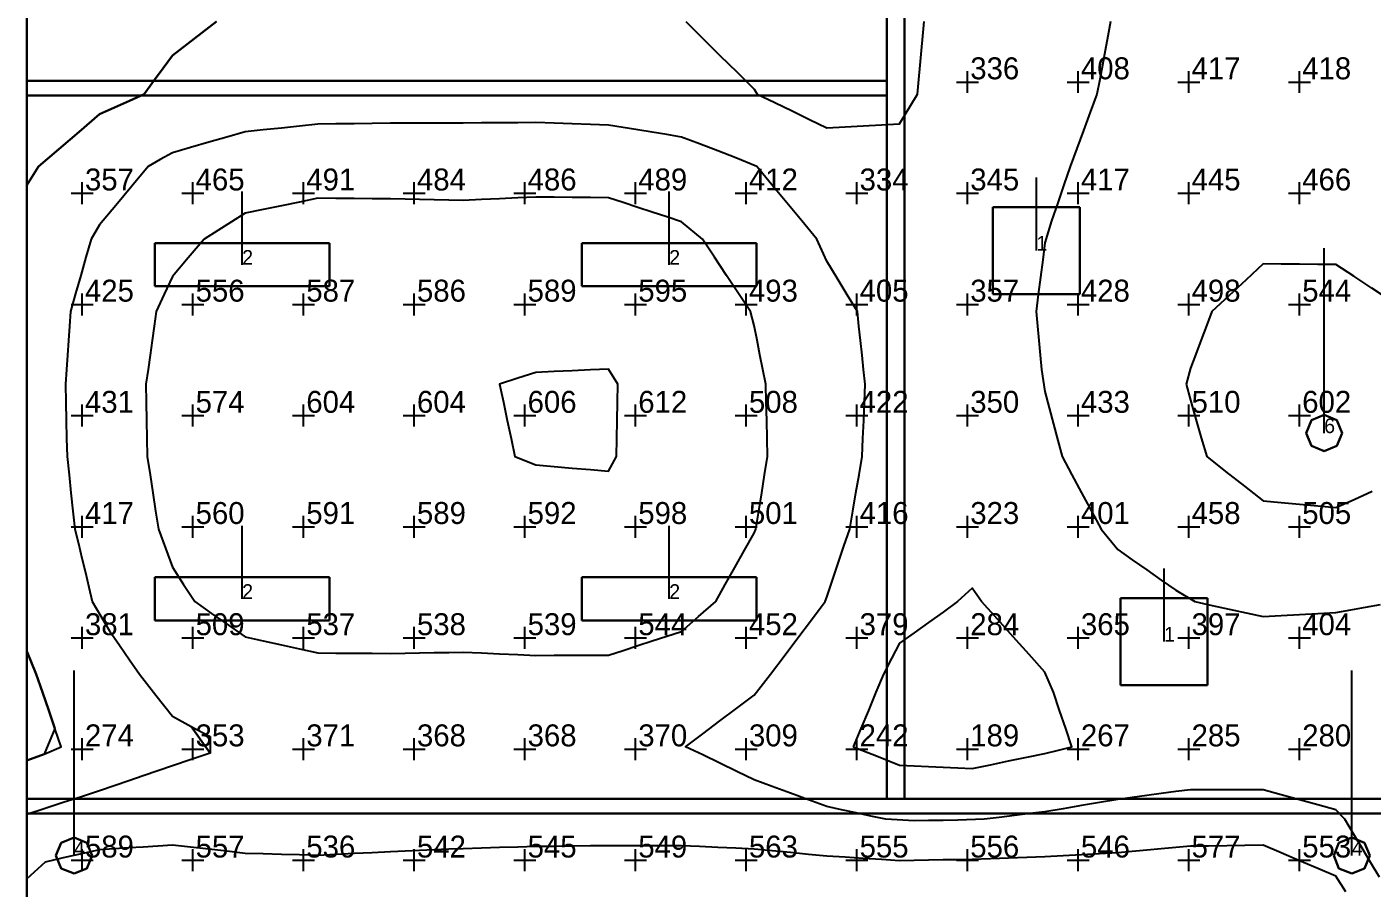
# Model space of a CAD drawing. Extents: x 0 to 48.5, y 0 to 23.7.
# Drawn here: x 0 to 9.2, y 3.99 to 9.88 of the extents above; entities that cross this region are included whole.
import ezdxf

# ---------------------------------------------------------------- set-up
doc = ezdxf.new("R2010")
doc.units = 0
doc.header["$MEASUREMENT"] = 0
for name, color, linetype in [('DLXFURN', 5, 'Continuous'), ('DLXISO', 7, 'Continuous'), ('DLXLUM', 2, 'Continuous'), ('DLXLUMEX', 2, 'Continuous'), ('DLXSCENE', 7, 'Continuous'), ('DLXVAL', 3, 'Continuous')]:
    doc.layers.add(name, color=color, linetype=linetype)

# ---------------------------------------------------------------- blocks, each defined once
blk = doc.blocks.new('*U240')
at = {"color": 1}
blk.add_line((0, 0), (0, 1.265), dxfattribs=at)
for p, q in [((-0.0877, 0.0877), (0, 0.124)), ((0, 0.124), (-0.0877, 0.0877)), ((0, 0.124), (-0.0877, 0.0877)), ((-0.0877, 0.0877), (0, 0.124)), ((0, 0.124), (0.0877, 0.0877)), ((0.0877, 0.0877), (0, 0.124)), ((0.0877, 0.0877), (0, 0.124)), ((0, 0.124), (0, 0.124)), ((0, 0.124), (0.0877, 0.0877)), ((0, 0.124), (0, 0.124)), ((-0.124, 0), (-0.0877, 0.0877)), ((-0.0877, 0.0877), (-0.124, 0)), ((-0.0877, 0.0877), (-0.124, 0)), ((-0.124, 0), (-0.0877, 0.0877)), ((-0.0877, -0.0877), (-0.124, 0)), ((-0.124, 0), (-0.0877, -0.0877)), ((-0.124, 0), (-0.124, 0)), ((-0.124, 0), (-0.0877, -0.0877)), ((-0.0877, -0.0877), (-0.124, 0)), ((-0.124, 0), (-0.124, 0)), ((-0.0877, 0.0877), (-0.0877, 0.0877)), ((-0.0877, 0.0877), (-0.0877, 0.0877)), ((0.0877, 0.0877), (0.124, 0)), ((0.124, 0), (0.0877, 0.0877)), ((0.0877, 0.0877), (0.0877, 0.0877)), ((0.124, 0), (0.0877, 0.0877)), ((0.0877, 0.0877), (0.0877, 0.0877)), ((0.0877, 0.0877), (0.124, 0)), ((0.124, 0), (0.0877, -0.0877)), ((0.0877, -0.0877), (0.124, 0)), ((0.0877, -0.0877), (0.124, 0)), ((0.124, 0), (0.0877, -0.0877)), ((0.124, 0), (0.124, 0)), ((0.124, 0), (0.124, 0)), ((0, -0.124), (-0.0877, -0.0877)), ((-0.0877, -0.0877), (0, -0.124)), ((-0.0877, -0.0877), (-0.0877, -0.0877)), ((-0.0877, -0.0877), (0, -0.124)), ((0, -0.124), (-0.0877, -0.0877)), ((-0.0877, -0.0877), (-0.0877, -0.0877)), ((0.0877, -0.0877), (0, -0.124)), ((0, -0.124), (0.0877, -0.0877)), ((0, -0.124), (0.0877, -0.0877)), ((0.0877, -0.0877), (0, -0.124)), ((0.0877, -0.0877), (0.0877, -0.0877)), ((0.0877, -0.0877), (0.0877, -0.0877)), ((0, -0.124), (0, -0.124)), ((0, -0.124), (0, -0.124))]:
    blk.add_line(p, q)
at = {"layer": 'DLXLUMEX', "color": 7}
blk.add_text('4', height=0.1, dxfattribs=at).set_placement((0, 0))
blk = doc.blocks.new('*U242')
at = {"color": 1}
blk.add_line((0, 0), (0, 1.265), dxfattribs=at)
for p, q in [((-0.0877, 0.0877), (0, 0.124)), ((0, 0.124), (-0.0877, 0.0877)), ((0, 0.124), (-0.0877, 0.0877)), ((-0.0877, 0.0877), (0, 0.124)), ((0, 0.124), (0.0877, 0.0877)), ((0.0877, 0.0877), (0, 0.124)), ((0.0877, 0.0877), (0, 0.124)), ((0, 0.124), (0, 0.124)), ((0, 0.124), (0.0877, 0.0877)), ((0, 0.124), (0, 0.124)), ((-0.124, 0), (-0.0877, 0.0877)), ((-0.0877, 0.0877), (-0.124, 0)), ((-0.0877, 0.0877), (-0.124, 0)), ((-0.124, 0), (-0.0877, 0.0877)), ((-0.0877, -0.0877), (-0.124, 0)), ((-0.124, 0), (-0.0877, -0.0877)), ((-0.124, 0), (-0.124, 0)), ((-0.124, 0), (-0.0877, -0.0877)), ((-0.0877, -0.0877), (-0.124, 0)), ((-0.124, 0), (-0.124, 0)), ((-0.0877, 0.0877), (-0.0877, 0.0877)), ((-0.0877, 0.0877), (-0.0877, 0.0877)), ((0.0877, 0.0877), (0.124, 0)), ((0.124, 0), (0.0877, 0.0877)), ((0.0877, 0.0877), (0.0877, 0.0877)), ((0.124, 0), (0.0877, 0.0877)), ((0.0877, 0.0877), (0.0877, 0.0877)), ((0.0877, 0.0877), (0.124, 0)), ((0.124, 0), (0.0877, -0.0877)), ((0.0877, -0.0877), (0.124, 0)), ((0.0877, -0.0877), (0.124, 0)), ((0.124, 0), (0.0877, -0.0877)), ((0.124, 0), (0.124, 0)), ((0.124, 0), (0.124, 0)), ((0, -0.124), (-0.0877, -0.0877)), ((-0.0877, -0.0877), (0, -0.124)), ((-0.0877, -0.0877), (-0.0877, -0.0877)), ((-0.0877, -0.0877), (0, -0.124)), ((0, -0.124), (-0.0877, -0.0877)), ((-0.0877, -0.0877), (-0.0877, -0.0877)), ((0.0877, -0.0877), (0, -0.124)), ((0, -0.124), (0.0877, -0.0877)), ((0, -0.124), (0.0877, -0.0877)), ((0.0877, -0.0877), (0, -0.124)), ((0.0877, -0.0877), (0.0877, -0.0877)), ((0.0877, -0.0877), (0.0877, -0.0877)), ((0, -0.124), (0, -0.124)), ((0, -0.124), (0, -0.124))]:
    blk.add_line(p, q)
at = {"layer": 'DLXLUMEX', "color": 7}
blk.add_text('4', height=0.1, dxfattribs=at).set_placement((0, 0))
blk = doc.blocks.new('*U243')
at = {"color": 1}
blk.add_line((0, 0), (0, 0.5), dxfattribs=at)
for p, q in [((0.5975, 0.1475), (-0.5975, 0.1475)), ((-0.5975, 0.1475), (-0.5975, -0.1475)), ((-0.5975, 0.1475), (-0.5975, -0.1475)), ((-0.5975, -0.1475), (-0.5975, 0.1475)), ((-0.5975, 0.1475), (-0.5975, 0.1475)), ((-0.5975, 0.1475), (-0.5975, 0.1475)), ((-0.5975, 0.1475), (0.5975, 0.1475)), ((0.5975, 0.1475), (-0.5975, 0.1475)), ((-0.5975, -0.1475), (-0.5975, 0.1475)), ((-0.5975, 0.1475), (0.5975, 0.1475)), ((0.5975, -0.1475), (0.5975, 0.1475)), ((0.5975, 0.1475), (0.5975, 0.1475)), ((0.5975, -0.1475), (0.5975, 0.1475)), ((0.5975, 0.1475), (0.5975, 0.1475)), ((0.5975, 0.1475), (0.5975, -0.1475)), ((0.5975, 0.1475), (0.5975, -0.1475)), ((-0.5975, -0.1475), (0.5975, -0.1475)), ((-0.5975, -0.1475), (0.5975, -0.1475)), ((0.5975, -0.1475), (-0.5975, -0.1475)), ((-0.5975, -0.1475), (-0.5975, -0.1475)), ((-0.5975, -0.1475), (-0.5975, -0.1475)), ((0.5975, -0.1475), (-0.5975, -0.1475)), ((0.5975, -0.1475), (0.5975, -0.1475)), ((0.5975, -0.1475), (0.5975, -0.1475))]:
    blk.add_line(p, q)
at = {"layer": 'DLXLUMEX', "color": 7}
blk.add_text('2', height=0.1, dxfattribs=at).set_placement((0, 0))
blk = doc.blocks.new('*U244')
at = {"color": 1}
blk.add_line((0, 0), (0, 0.5), dxfattribs=at)
for p, q in [((0.5975, 0.1475), (-0.5975, 0.1475)), ((-0.5975, 0.1475), (-0.5975, -0.1475)), ((-0.5975, 0.1475), (-0.5975, -0.1475)), ((-0.5975, -0.1475), (-0.5975, 0.1475)), ((-0.5975, 0.1475), (-0.5975, 0.1475)), ((-0.5975, 0.1475), (-0.5975, 0.1475)), ((-0.5975, 0.1475), (0.5975, 0.1475)), ((0.5975, 0.1475), (-0.5975, 0.1475)), ((-0.5975, -0.1475), (-0.5975, 0.1475)), ((-0.5975, 0.1475), (0.5975, 0.1475)), ((0.5975, -0.1475), (0.5975, 0.1475)), ((0.5975, 0.1475), (0.5975, 0.1475)), ((0.5975, -0.1475), (0.5975, 0.1475)), ((0.5975, 0.1475), (0.5975, 0.1475)), ((0.5975, 0.1475), (0.5975, -0.1475)), ((0.5975, 0.1475), (0.5975, -0.1475)), ((-0.5975, -0.1475), (0.5975, -0.1475)), ((-0.5975, -0.1475), (0.5975, -0.1475)), ((0.5975, -0.1475), (-0.5975, -0.1475)), ((-0.5975, -0.1475), (-0.5975, -0.1475)), ((-0.5975, -0.1475), (-0.5975, -0.1475)), ((0.5975, -0.1475), (-0.5975, -0.1475)), ((0.5975, -0.1475), (0.5975, -0.1475)), ((0.5975, -0.1475), (0.5975, -0.1475))]:
    blk.add_line(p, q)
at = {"layer": 'DLXLUMEX', "color": 7}
blk.add_text('2', height=0.1, dxfattribs=at).set_placement((0, 0))
blk = doc.blocks.new('*U245')
at = {"color": 1}
blk.add_line((0, 0), (0, 0.5), dxfattribs=at)
for p, q in [((0.5975, 0.1475), (-0.5975, 0.1475)), ((-0.5975, 0.1475), (-0.5975, -0.1475)), ((-0.5975, 0.1475), (-0.5975, -0.1475)), ((-0.5975, -0.1475), (-0.5975, 0.1475)), ((-0.5975, 0.1475), (-0.5975, 0.1475)), ((0.5975, 0.1475), (-0.5975, 0.1475)), ((-0.5975, 0.1475), (-0.5975, 0.1475)), ((-0.5975, 0.1475), (0.5975, 0.1475)), ((-0.5975, -0.1475), (-0.5975, 0.1475)), ((-0.5975, 0.1475), (0.5975, 0.1475)), ((0.5975, -0.1475), (0.5975, 0.1475)), ((0.5975, 0.1475), (0.5975, 0.1475)), ((0.5975, -0.1475), (0.5975, 0.1475)), ((0.5975, 0.1475), (0.5975, 0.1475)), ((0.5975, 0.1475), (0.5975, -0.1475)), ((0.5975, 0.1475), (0.5975, -0.1475)), ((-0.5975, -0.1475), (0.5975, -0.1475)), ((-0.5975, -0.1475), (0.5975, -0.1475)), ((0.5975, -0.1475), (-0.5975, -0.1475)), ((-0.5975, -0.1475), (-0.5975, -0.1475)), ((-0.5975, -0.1475), (-0.5975, -0.1475)), ((0.5975, -0.1475), (-0.5975, -0.1475)), ((0.5975, -0.1475), (0.5975, -0.1475)), ((0.5975, -0.1475), (0.5975, -0.1475))]:
    blk.add_line(p, q)
at = {"layer": 'DLXLUMEX', "color": 7}
blk.add_text('2', height=0.1, dxfattribs=at).set_placement((0, 0))
blk = doc.blocks.new('*U246')
at = {"color": 1}
blk.add_line((0, 0), (0, 0.5), dxfattribs=at)
for p, q in [((0.5975, 0.1475), (-0.5975, 0.1475)), ((-0.5975, 0.1475), (-0.5975, -0.1475)), ((-0.5975, 0.1475), (-0.5975, -0.1475)), ((-0.5975, -0.1475), (-0.5975, 0.1475)), ((-0.5975, 0.1475), (-0.5975, 0.1475)), ((0.5975, 0.1475), (-0.5975, 0.1475)), ((-0.5975, 0.1475), (-0.5975, 0.1475)), ((-0.5975, 0.1475), (0.5975, 0.1475)), ((-0.5975, -0.1475), (-0.5975, 0.1475)), ((-0.5975, 0.1475), (0.5975, 0.1475)), ((0.5975, -0.1475), (0.5975, 0.1475)), ((0.5975, 0.1475), (0.5975, 0.1475)), ((0.5975, -0.1475), (0.5975, 0.1475)), ((0.5975, 0.1475), (0.5975, 0.1475)), ((0.5975, 0.1475), (0.5975, -0.1475)), ((0.5975, 0.1475), (0.5975, -0.1475)), ((-0.5975, -0.1475), (0.5975, -0.1475)), ((-0.5975, -0.1475), (0.5975, -0.1475)), ((0.5975, -0.1475), (-0.5975, -0.1475)), ((-0.5975, -0.1475), (-0.5975, -0.1475)), ((-0.5975, -0.1475), (-0.5975, -0.1475)), ((0.5975, -0.1475), (-0.5975, -0.1475)), ((0.5975, -0.1475), (0.5975, -0.1475)), ((0.5975, -0.1475), (0.5975, -0.1475))]:
    blk.add_line(p, q)
at = {"layer": 'DLXLUMEX', "color": 7}
blk.add_text('2', height=0.1, dxfattribs=at).set_placement((0, 0))
blk = doc.blocks.new('*U47')
at = {"color": 1}
blk.add_line((0, 0), (0, 0.5), dxfattribs=at)
for p, q in [((0.2975, 0.2975), (-0.2975, 0.2975)), ((-0.2975, 0.2975), (-0.2975, -0.2975)), ((-0.2975, 0.2975), (-0.2975, -0.2975)), ((-0.2975, -0.2975), (-0.2975, 0.2975)), ((-0.2975, 0.2975), (-0.2975, 0.2975)), ((0.2975, 0.2975), (-0.2975, 0.2975)), ((-0.2975, 0.2975), (-0.2975, 0.2975)), ((-0.2975, 0.2975), (0.2975, 0.2975)), ((-0.2975, -0.2975), (-0.2975, 0.2975)), ((-0.2975, 0.2975), (0.2975, 0.2975)), ((0.2975, -0.2975), (0.2975, 0.2975)), ((0.2975, 0.2975), (0.2975, 0.2975)), ((0.2975, -0.2975), (0.2975, 0.2975)), ((0.2975, 0.2975), (0.2975, 0.2975)), ((0.2975, 0.2975), (0.2975, -0.2975)), ((0.2975, 0.2975), (0.2975, -0.2975)), ((-0.2975, -0.2975), (0.2975, -0.2975)), ((-0.2975, -0.2975), (0.2975, -0.2975)), ((0.2975, -0.2975), (-0.2975, -0.2975)), ((-0.2975, -0.2975), (-0.2975, -0.2975)), ((-0.2975, -0.2975), (-0.2975, -0.2975)), ((0.2975, -0.2975), (-0.2975, -0.2975)), ((0.2975, -0.2975), (0.2975, -0.2975)), ((0.2975, -0.2975), (0.2975, -0.2975))]:
    blk.add_line(p, q)
at = {"layer": 'DLXLUMEX', "color": 7}
blk.add_text('1', height=0.1, dxfattribs=at).set_placement((0, 0))
blk = doc.blocks.new('*U60')
at = {"color": 1}
blk.add_line((0, 0), (0, 0.5), dxfattribs=at)
for p, q in [((0.2975, 0.2975), (-0.2975, 0.2975)), ((-0.2975, 0.2975), (-0.2975, -0.2975)), ((-0.2975, 0.2975), (-0.2975, -0.2975)), ((-0.2975, -0.2975), (-0.2975, 0.2975)), ((-0.2975, 0.2975), (-0.2975, 0.2975)), ((-0.2975, 0.2975), (-0.2975, 0.2975)), ((-0.2975, 0.2975), (0.2975, 0.2975)), ((0.2975, 0.2975), (-0.2975, 0.2975)), ((-0.2975, -0.2975), (-0.2975, 0.2975)), ((-0.2975, 0.2975), (0.2975, 0.2975)), ((0.2975, -0.2975), (0.2975, 0.2975)), ((0.2975, 0.2975), (0.2975, 0.2975)), ((0.2975, -0.2975), (0.2975, 0.2975)), ((0.2975, 0.2975), (0.2975, 0.2975)), ((0.2975, 0.2975), (0.2975, -0.2975)), ((0.2975, 0.2975), (0.2975, -0.2975)), ((-0.2975, -0.2975), (0.2975, -0.2975)), ((-0.2975, -0.2975), (0.2975, -0.2975)), ((0.2975, -0.2975), (-0.2975, -0.2975)), ((-0.2975, -0.2975), (-0.2975, -0.2975)), ((-0.2975, -0.2975), (-0.2975, -0.2975)), ((0.2975, -0.2975), (-0.2975, -0.2975)), ((0.2975, -0.2975), (0.2975, -0.2975)), ((0.2975, -0.2975), (0.2975, -0.2975))]:
    blk.add_line(p, q)
at = {"layer": 'DLXLUMEX', "color": 7}
blk.add_text('1', height=0.1, dxfattribs=at).set_placement((0, 0))
blk = doc.blocks.new('*U81')
at = {"color": 1}
blk.add_line((0, 0), (0, 1.265), dxfattribs=at)
for p, q in [((-0.0877, 0.0877), (0, 0.124)), ((0, 0.124), (-0.0877, 0.0877)), ((0, 0.124), (-0.0877, 0.0877)), ((-0.0877, 0.0877), (0, 0.124)), ((0, 0.124), (0.0877, 0.0877)), ((0.0877, 0.0877), (0, 0.124)), ((0.0877, 0.0877), (0, 0.124)), ((0, 0.124), (0, 0.124)), ((0, 0.124), (0.0877, 0.0877)), ((0, 0.124), (0, 0.124)), ((-0.124, 0), (-0.0877, 0.0877)), ((-0.0877, 0.0877), (-0.124, 0)), ((-0.0877, 0.0877), (-0.124, 0)), ((-0.124, 0), (-0.0877, 0.0877)), ((-0.0877, -0.0877), (-0.124, 0)), ((-0.124, 0), (-0.0877, -0.0877)), ((-0.124, 0), (-0.124, 0)), ((-0.124, 0), (-0.0877, -0.0877)), ((-0.0877, -0.0877), (-0.124, 0)), ((-0.124, 0), (-0.124, 0)), ((-0.0877, 0.0877), (-0.0877, 0.0877)), ((-0.0877, 0.0877), (-0.0877, 0.0877)), ((0.0877, 0.0877), (0.124, 0)), ((0.124, 0), (0.0877, 0.0877)), ((0.0877, 0.0877), (0.0877, 0.0877)), ((0.124, 0), (0.0877, 0.0877)), ((0.0877, 0.0877), (0.0877, 0.0877)), ((0.0877, 0.0877), (0.124, 0)), ((0.124, 0), (0.0877, -0.0877)), ((0.0877, -0.0877), (0.124, 0)), ((0.0877, -0.0877), (0.124, 0)), ((0.124, 0), (0.0877, -0.0877)), ((0.124, 0), (0.124, 0)), ((0.124, 0), (0.124, 0)), ((0, -0.124), (-0.0877, -0.0877)), ((-0.0877, -0.0877), (0, -0.124)), ((-0.0877, -0.0877), (-0.0877, -0.0877)), ((-0.0877, -0.0877), (0, -0.124)), ((0, -0.124), (-0.0877, -0.0877)), ((-0.0877, -0.0877), (-0.0877, -0.0877)), ((0.0877, -0.0877), (0, -0.124)), ((0, -0.124), (0.0877, -0.0877)), ((0, -0.124), (0.0877, -0.0877)), ((0.0877, -0.0877), (0, -0.124)), ((0.0877, -0.0877), (0.0877, -0.0877)), ((0.0877, -0.0877), (0.0877, -0.0877)), ((0, -0.124), (0, -0.124)), ((0, -0.124), (0, -0.124))]:
    blk.add_line(p, q)
at = {"layer": 'DLXLUMEX', "color": 7}
blk.add_text('6', height=0.1, dxfattribs=at).set_placement((0, 0))
blk = doc.blocks.new('*U105')
for p, q in [((0.2, 4.6), (-9.2757, 4.6)), ((-9.2757, 4.6), (-9.2757, 4.6)), ((-9.2757, 4.6), (0.2, 4.6)), ((-9.2757, 4.5), (0.1005, 4.5)), ((0.1005, 4.5), (-9.2757, 4.5)), ((-9.2757, 4.5), (-9.2757, 4.5))]:
    blk.add_line(p, q)
blk = doc.blocks.new('*U108')
for p, q in [((0.2, 5.5951), (0.0786, 5.7049)), ((0.0786, 5.7049), (0.0786, 5.7049)), ((0.0786, 5.7049), (0.2, 5.5951)), ((0.0786, 5.7049), (0.0786, -3.6)), ((0.0786, -3.6), (0.0786, 5.7049)), ((0.0786, 5.7049), (0.0786, 5.7049)), ((0.2, -3.6), (0.2, 5.5951)), ((0.2, 5.5951), (0.2, 5.5951)), ((0.2, 5.5951), (0.2, -3.6)), ((0.2, 5.5951), (0.2, 5.5951)), ((0.0786, -3.6), (0.2, -3.6)), ((0.2, -3.6), (0.0786, -3.6)), ((0.0786, -3.6), (0.0786, -3.6)), ((0.0786, -3.6), (0.0786, -3.6)), ((0.2, -3.6), (0.2, -3.6)), ((0.2, -3.6), (0.2, -3.6))]:
    blk.add_line(p, q)
blk = doc.blocks.new('*U142')
for p, q in [((2.7786, 0.3), (-3.1, 0.3)), ((-3.1, 0.3), (-3.1, 0.3)), ((-3.1, 0.3), (2.7786, 0.3)), ((2.7786, 0.2), (2.7786, 0.3)), ((2.7786, 0.3), (2.7786, 0.3)), ((2.7786, 0.3), (2.7786, 0.2)), ((2.7786, 0.3), (2.7786, 0.3)), ((2.7786, 0.2), (-3.1, 0.2)), ((-3.1, 0.2), (-3.1, 0.2)), ((-3.1, 0.2), (2.7786, 0.2)), ((2.7786, 0.2), (2.7786, 0.2)), ((2.7786, 0.2), (2.7786, 0.2))]:
    blk.add_line(p, q)
blk = doc.blocks.new('*U146')
for p, q in [((0, 22.8), (0, 0)), ((0, 0), (0, 22.8))]:
    blk.add_line(p, q)
blk = doc.blocks.new('*U147')
blk.add_line((0, 0), (0, 22.8))
blk = doc.blocks.new('*U148')
blk.add_line((0, 22.8), (0, 0))
blk = doc.blocks.new('*U159')
for p, q in [((0, 5.8), (0, 8)), ((0, 8), (0, 8)), ((0, 8), (0, 5.8)), ((0, 5.8), (0, 5.8))]:
    blk.add_line(p, q)
blk = doc.blocks.new('*U162')
at = {"color": 1}
for points in [[(1.2951, 9.913, 0.7), (1.1447, 9.7974, 0.7), (0.9943, 9.6818, 0.7), (0.9305, 9.5937, 0.7), (0.8666, 9.5055, 0.7), (0.8028, 9.4174, 0.7), (0.7009, 9.3716, 0.7), (0.599, 9.3259, 0.7), (0.4971, 9.2801, 0.7), (0.3575, 9.1606, 0.7), (0.2179, 9.0412, 0.7), (0.0783, 8.9217, 0.7), (0, 8.7959, 0.7), (0, 8.6802, 0.7), (0, 8.5644, 0.7), (0, 8.4487, 0.7), (0, 8.333, 0.7), (0, 8.2172, 0.7), (0, 8.1015, 0.7), (0, 7.9858, 0.7), (0, 7.87, 0.7), (0, 7.7543, 0.7), (0, 7.6386, 0.7), (0, 7.5228, 0.7), (0, 7.4071, 0.7), (0, 7.2914, 0.7), (0, 7.1756, 0.7), (0, 7.0599, 0.7), (0, 6.9441, 0.7), (0, 6.8284, 0.7), (0, 6.7127, 0.7), (0, 6.5969, 0.7), (0, 6.4812, 0.7), (0, 6.3655, 0.7), (0, 6.2497, 0.7), (0, 6.134, 0.7), (0, 6.0183, 0.7), (0, 5.9025, 0.7), (0, 5.7868, 0.7), (0, 5.7788, 0.7), (0, 5.6098, 0.7), (0.0642, 5.4522, 0.7), (0.1068, 5.3283, 0.7), (0.1494, 5.2043, 0.7), (0.192, 5.0804, 0.7), (0.1173, 4.9057, 0.7), (0, 4.8609, 0.7), (0, 4.7452, 0.7), (0, 4.6294, 0.7), (0, 4.5137, 0.7), (0, 4.398, 0.7), (0, 4.2822, 0.7), (0, 4.1665, 0.7), (0, 4.0507, 0.7), (0, 3.935, 0.7)], [(0, 3.935, 0.7), (0, 4.0507, 0.7), (0, 4.1665, 0.7), (0, 4.2822, 0.7), (0, 4.398, 0.7), (0, 4.5137, 0.7), (0, 4.6294, 0.7), (0, 4.7452, 0.7), (0, 4.8609, 0.7), (0.1173, 4.9057, 0.7), (0.2346, 4.9565, 0.7), (0.192, 5.0804, 0.7), (0.1494, 5.2043, 0.7), (0.1068, 5.3283, 0.7), (0.0642, 5.4522, 0.7), (0, 5.6098, 0.7), (0, 5.7788, 0.7), (0, 5.7868, 0.7), (0, 5.9025, 0.7), (0, 6.0183, 0.7), (0, 6.134, 0.7), (0, 6.2497, 0.7), (0, 6.3655, 0.7), (0, 6.4812, 0.7), (0, 6.5969, 0.7), (0, 6.7127, 0.7), (0, 6.8284, 0.7), (0, 6.9441, 0.7), (0, 7.0599, 0.7), (0, 7.1756, 0.7), (0, 7.2914, 0.7), (0, 7.4071, 0.7), (0, 7.5228, 0.7), (0, 7.6386, 0.7), (0, 7.7543, 0.7), (0, 7.87, 0.7), (0, 7.9858, 0.7), (0, 8.1015, 0.7), (0, 8.2172, 0.7), (0, 8.333, 0.7), (0, 8.4487, 0.7), (0, 8.5644, 0.7), (0, 8.6802, 0.7), (0, 8.7959, 0.7), (0.0783, 8.9217, 0.7), (0.2179, 9.0412, 0.7), (0.3575, 9.1606, 0.7), (0.4971, 9.2801, 0.7), (0.599, 9.3259, 0.7), (0.7009, 9.3716, 0.7), (0.8028, 9.4174, 0.7), (0.8666, 9.5055, 0.7), (0.9305, 9.5937, 0.7), (0.9943, 9.6818, 0.7), (1.1447, 9.7974, 0.7), (1.2951, 9.913, 0.7)], [(4.5044, 9.913, 0.7), (4.6211, 9.7975, 0.7), (4.7379, 9.682, 0.7), (4.8547, 9.5665, 0.7), (4.9714, 9.451, 0.7), (4.9935, 9.4174, 0.7), (5.1123, 9.3597, 0.7), (5.2311, 9.3021, 0.7), (5.3498, 9.2444, 0.7), (5.4686, 9.1867, 0.7), (5.5929, 9.1939, 0.7), (5.7171, 9.201, 0.7), (5.8414, 9.2081, 0.7), (5.9657, 9.2153, 0.7), (6.0876, 9.4174, 0.7), (6.097, 9.5165, 0.7), (6.1065, 9.6156, 0.7), (6.1159, 9.7148, 0.7), (6.1254, 9.8139, 0.7), (6.1349, 9.913, 0.7)], [(5.6495, 4.9565, 0.7), (5.8076, 4.8939, 0.7), (5.9657, 4.8312, 0.7), (6.0651, 4.8263, 0.7), (6.1646, 4.8213, 0.7), (6.264, 4.8163, 0.7), (6.3634, 4.8113, 0.7), (6.4629, 4.8063, 0.7), (6.5871, 4.8325, 0.7), (6.7114, 4.8586, 0.7), (6.8357, 4.8848, 0.7), (6.96, 4.911, 0.7), (7.052, 4.9337, 0.7), (7.1439, 4.9565, 0.7), (7.1018, 5.0804, 0.7), (7.0597, 5.2043, 0.7), (7.0176, 5.3283, 0.7), (6.96, 5.4666, 0.7), (6.8517, 5.5869, 0.7), (6.7434, 5.7072, 0.7), (6.6351, 5.8275, 0.7), (6.5268, 5.9478, 0.7), (6.4629, 6.0392, 0.7), (6.3626, 5.9478, 0.7), (6.2634, 5.8769, 0.7), (6.1642, 5.8061, 0.7), (6.0649, 5.7352, 0.7), (5.9657, 5.6643, 0.7), (5.9105, 5.5582, 0.7), (5.8554, 5.4522, 0.7), (5.8039, 5.3283, 0.7), (5.7525, 5.2043, 0.7), (5.701, 5.0804, 0.7), (5.6495, 4.9565, 0.7)]]:
    blk.add_polyline3d(points, dxfattribs=at)
at = {"color": 3}
for points in [[(6.917, 7.7322, 0.7), (6.926, 7.633, 0.7), (6.9351, 7.5339, 0.7), (6.96, 7.3849, 0.7), (6.9893, 7.2735, 0.7), (7.0186, 7.162, 0.7), (7.0479, 7.0506, 0.7), (7.0772, 6.9391, 0.7), (7.1439, 6.8152, 0.7), (7.2106, 6.6913, 0.7), (7.2773, 6.5674, 0.7), (7.344, 6.4435, 0.7), (7.4571, 6.3038, 0.7), (7.5566, 6.2342, 0.7), (7.656, 6.1646, 0.7), (7.7554, 6.095, 0.7), (7.8549, 6.0254, 0.7), (7.9855, 5.9478, 0.7), (8.102, 5.9222, 0.7), (8.2185, 5.8965, 0.7), (8.335, 5.8709, 0.7), (8.4514, 5.8453, 0.7), (8.5757, 5.8526, 0.7), (8.7, 5.8598, 0.7), (8.8243, 5.8671, 0.7), (8.9486, 5.8744, 0.7), (9.0502, 5.8928, 0.7), (9.1518, 5.9111, 0.7), (9.2534, 5.9295, 0.7)], [(7.4082, 9.913, 0.7), (7.3897, 9.8139, 0.7), (7.3711, 9.7148, 0.7), (7.3525, 9.6156, 0.7), (7.3339, 9.5165, 0.7), (7.3154, 9.4174, 0.7), (7.2693, 9.2935, 0.7), (7.2232, 9.1696, 0.7), (7.1772, 9.0456, 0.7), (7.1311, 8.9217, 0.7), (7.0892, 8.7978, 0.7), (7.0473, 8.6739, 0.7), (7.0054, 8.55, 0.7), (6.96, 8.4013, 0.7), (6.9447, 8.2836, 0.7), (6.9294, 8.1659, 0.7), (6.9142, 8.0481, 0.7), (6.8989, 7.9304, 0.7), (6.9079, 7.8313, 0.7), (6.917, 7.7322, 0.7)], [(9.2469, 4.0643, 0.7), (9.1879, 4.1635, 0.7), (9.1289, 4.2626, 0.7), (9.0699, 4.3617, 0.7), (9.0109, 4.4609, 0.7), (8.9486, 4.5256, 0.7), (8.8243, 4.5594, 0.7), (8.7, 4.5933, 0.7), (8.5757, 4.6271, 0.7), (8.4514, 4.661, 0.7), (8.3271, 4.6613, 0.7), (8.2029, 4.6615, 0.7), (8.0786, 4.6618, 0.7), (7.9543, 4.6621, 0.7), (7.8549, 4.649, 0.7), (7.7554, 4.6359, 0.7), (7.656, 4.6227, 0.7), (7.5566, 4.6096, 0.7), (7.4571, 4.5965, 0.7), (7.3329, 4.5752, 0.7), (7.2086, 4.5539, 0.7), (7.0843, 4.5326, 0.7), (6.96, 4.5113, 0.7), (6.8558, 4.4987, 0.7), (6.7516, 4.4861, 0.7), (6.6474, 4.4735, 0.7), (6.5432, 4.4609, 0.7), (6.3634, 4.4534, 0.7), (6.264, 4.4525, 0.7), (6.1646, 4.4516, 0.7), (6.0651, 4.4507, 0.7), (5.8709, 4.4609, 0.7), (5.7703, 4.4825, 0.7), (5.6698, 4.5042, 0.7), (5.5692, 4.5259, 0.7), (5.4686, 4.5476, 0.7), (5.3443, 4.5932, 0.7), (5.22, 4.6389, 0.7), (5.0957, 4.6845, 0.7), (4.9714, 4.7301, 0.7), (4.8544, 4.7867, 0.7), (4.7374, 4.8433, 0.7), (4.6204, 4.8999, 0.7), (4.5034, 4.9565, 0.7), (4.6204, 5.0443, 0.7), (4.7374, 5.1322, 0.7), (4.8544, 5.22, 0.7), (4.9714, 5.3078, 0.7), (5.0838, 5.4522, 0.7), (5.1771, 5.5761, 0.7), (5.2704, 5.7, 0.7), (5.3637, 5.8239, 0.7), (5.457, 5.9478, 0.7), (5.4686, 5.9788, 0.7), (5.5077, 6.095, 0.7), (5.5467, 6.2112, 0.7), (5.5858, 6.3273, 0.7), (5.6249, 6.4435, 0.7), (5.6463, 6.5674, 0.7), (5.6677, 6.6913, 0.7), (5.6891, 6.8152, 0.7), (5.7105, 6.9391, 0.7), (5.7155, 7.063, 0.7), (5.7205, 7.1869, 0.7), (5.7256, 7.3109, 0.7), (5.7306, 7.4348, 0.7), (5.7199, 7.5339, 0.7), (5.7093, 7.633, 0.7), (5.6987, 7.7322, 0.7), (5.6881, 7.8313, 0.7), (5.6775, 7.9304, 0.7), (5.6079, 8.0453, 0.7), (5.5382, 8.1601, 0.7), (5.4686, 8.2749, 0.7), (5.3996, 8.4261, 0.7), (5.2975, 8.55, 0.7), (5.1954, 8.6739, 0.7), (5.0933, 8.7978, 0.7), (4.9912, 8.9217, 0.7), (4.8471, 8.9815, 0.7), (4.7229, 9.029, 0.7), (4.5986, 9.0766, 0.7), (4.4743, 9.1241, 0.7), (4.3749, 9.1402, 0.7), (4.2754, 9.1562, 0.7), (4.176, 9.1722, 0.7), (4.0766, 9.1883, 0.7), (3.9771, 9.2043, 0.7), (3.8529, 9.209, 0.7), (3.7286, 9.2137, 0.7), (3.6043, 9.2184, 0.7), (3.48, 9.2231, 0.7), (3.3557, 9.222, 0.7), (3.2314, 9.221, 0.7), (3.1071, 9.2199, 0.7), (2.9829, 9.2188, 0.7), (2.8834, 9.2189, 0.7), (2.784, 9.2189, 0.7), (2.6846, 9.2189, 0.7), (2.5851, 9.219, 0.7), (2.4857, 9.219, 0.7), (2.3614, 9.2172, 0.7), (2.2371, 9.2153, 0.7), (2.1129, 9.2135, 0.7), (1.9886, 9.2117, 0.7), (1.8643, 9.1986, 0.7), (1.74, 9.1856, 0.7), (1.6157, 9.1725, 0.7), (1.4914, 9.1595, 0.7), (1.3671, 9.1238, 0.7), (1.2429, 9.0881, 0.7), (1.1186, 9.0524, 0.7), (0.9943, 9.0168, 0.7), (0.9112, 8.9693, 0.7), (0.8282, 8.9217, 0.7), (0.7178, 8.7887, 0.7), (0.6075, 8.6557, 0.7), (0.4971, 8.5227, 0.7), (0.4394, 8.4261, 0.7), (0.404, 8.3022, 0.7), (0.3685, 8.1783, 0.7), (0.333, 8.0543, 0.7), (0.2975, 7.9304, 0.7), (0.2907, 7.8313, 0.7), (0.284, 7.7322, 0.7), (0.2772, 7.633, 0.7), (0.2704, 7.5339, 0.7), (0.2637, 7.4348, 0.7), (0.2663, 7.3109, 0.7), (0.2689, 7.1869, 0.7), (0.2716, 7.063, 0.7), (0.2742, 6.9391, 0.7), (0.2878, 6.8152, 0.7), (0.3014, 6.6913, 0.7), (0.315, 6.5674, 0.7), (0.3285, 6.4435, 0.7), (0.3522, 6.3443, 0.7), (0.3758, 6.2452, 0.7), (0.3995, 6.1461, 0.7), (0.4231, 6.0469, 0.7), (0.4468, 5.9478, 0.7), (0.5655, 5.7481, 0.7), (0.6339, 5.6495, 0.7), (0.7023, 5.5508, 0.7), (0.7707, 5.4522, 0.7), (0.8825, 5.3082, 0.7), (0.9943, 5.1643, 0.7), (1.124, 5.095, 0.7), (1.2537, 4.9126, 0.7), (1.124, 4.8686, 0.7), (0.9943, 4.8246, 0.7), (0.8949, 4.7905, 0.7), (0.7954, 4.7565, 0.7), (0.696, 4.7224, 0.7), (0.5966, 4.6883, 0.7), (0.4971, 4.6542, 0.7), (0.3729, 4.614, 0.7), (0.2486, 4.5739, 0.7), (0.1243, 4.5337, 0.7), (0, 4.4935, 0.7), (0, 4.398, 0.7), (0, 4.2822, 0.7), (0, 4.1665, 0.7), (0, 4.0507, 0.7), (0, 3.935, 0.7)], [(1.2537, 5.0258, 0.7), (1.2537, 4.9126, 0.7), (1.124, 5.095, 0.7), (1.2537, 5.0258, 0.7)]]:
    blk.add_polyline3d(points, dxfattribs=at)
at = {"color": 6}
for points in [[(0.8418, 6.8152, 0.7), (0.8608, 6.6913, 0.7), (0.8799, 6.5674, 0.7), (0.899, 6.4435, 0.7), (0.9307, 6.3567, 0.7), (0.9625, 6.27, 0.7), (0.9943, 6.1832, 0.7), (1.0716, 6.0655, 0.7), (1.1489, 5.9478, 0.7), (1.263, 5.8673, 0.7), (1.3772, 5.7869, 0.7), (1.4914, 5.7064, 0.7), (1.6157, 5.6791, 0.7), (1.74, 5.6519, 0.7), (1.8643, 5.6246, 0.7), (1.9886, 5.5973, 0.7), (2.1129, 5.5964, 0.7), (2.2371, 5.5955, 0.7), (2.3614, 5.5946, 0.7), (2.4857, 5.5937, 0.7), (2.5851, 5.5956, 0.7), (2.6846, 5.5975, 0.7), (2.784, 5.5993, 0.7), (2.8834, 5.6012, 0.7), (2.9829, 5.603, 0.7), (3.1071, 5.5974, 0.7), (3.2314, 5.5918, 0.7), (3.3557, 5.5862, 0.7), (3.48, 5.5806, 0.7), (3.6043, 5.5811, 0.7), (3.7286, 5.5816, 0.7), (3.8529, 5.582, 0.7), (3.9771, 5.5825, 0.7), (4.0766, 5.6149, 0.7), (4.176, 5.6474, 0.7), (4.2754, 5.6798, 0.7), (4.3749, 5.7122, 0.7), (4.4743, 5.7446, 0.7), (4.5915, 5.8462, 0.7), (4.7088, 5.9478, 0.7), (4.7744, 6.0648, 0.7), (4.8401, 6.1817, 0.7), (4.9058, 6.2987, 0.7), (4.9714, 6.4156, 0.7), (4.983, 6.4435, 0.7), (5.0031, 6.5674, 0.7), (5.0232, 6.6913, 0.7), (5.0433, 6.8152, 0.7), (5.0634, 6.9391, 0.7), (5.0604, 7.063, 0.7), (5.0574, 7.1869, 0.7), (5.0544, 7.3109, 0.7), (5.0514, 7.4348, 0.7), (5.0314, 7.5348, 0.7), (5.0114, 7.6349, 0.7), (4.9914, 7.7349, 0.7), (4.9714, 7.8349, 0.7), (4.9473, 7.9304, 0.7), (4.8652, 8.0543, 0.7), (4.783, 8.1783, 0.7), (4.7009, 8.3022, 0.7), (4.6187, 8.4261, 0.7), (4.4743, 8.5446, 0.7), (4.3749, 8.5775, 0.7), (4.2754, 8.6104, 0.7), (4.176, 8.6433, 0.7), (4.0766, 8.6763, 0.7), (3.9771, 8.7092, 0.7), (3.8529, 8.7103, 0.7), (3.7286, 8.7114, 0.7), (3.6043, 8.7126, 0.7), (3.48, 8.7137, 0.7), (3.3557, 8.7078, 0.7), (3.2314, 8.7018, 0.7), (3.1071, 8.6959, 0.7), (2.9829, 8.69, 0.7), (2.8834, 8.6921, 0.7), (2.784, 8.6942, 0.7), (2.6846, 8.6963, 0.7), (2.5851, 8.6984, 0.7), (2.4857, 8.7006, 0.7), (2.3614, 8.7017, 0.7), (2.2371, 8.7028, 0.7), (2.1129, 8.7039, 0.7), (1.9886, 8.7051, 0.7), (1.8643, 8.6797, 0.7), (1.74, 8.6543, 0.7), (1.6157, 8.6289, 0.7), (1.4914, 8.6035, 0.7), (1.3986, 8.5443, 0.7), (1.3057, 8.4852, 0.7), (1.2128, 8.4261, 0.7), (1.1036, 8.2985, 0.7), (0.9943, 8.171, 0.7), (0.9395, 8.0507, 0.7), (0.8847, 7.9304, 0.7), (0.8705, 7.8313, 0.7), (0.8564, 7.7322, 0.7), (0.8422, 7.633, 0.7), (0.8281, 7.5339, 0.7), (0.8139, 7.4348, 0.7), (0.8161, 7.3109, 0.7), (0.8183, 7.1869, 0.7), (0.8205, 7.063, 0.7), (0.8227, 6.9391, 0.7), (0.8418, 6.8152, 0.7)], [(7.9259, 7.4348, 0.7), (7.9543, 7.3242, 0.7), (7.9916, 7.1958, 0.7), (8.0289, 7.0675, 0.7), (8.0662, 6.9391, 0.7), (8.1946, 6.8386, 0.7), (8.323, 6.738, 0.7), (8.4514, 6.6375, 0.7), (8.5757, 6.6261, 0.7), (8.7, 6.6147, 0.7), (8.8243, 6.6034, 0.7), (8.9486, 6.592, 0.7), (9.0729, 6.6472, 0.7), (9.1971, 6.7024, 0.7)], [(9.3163, 8.0109, 0.7), (9.1937, 8.0915, 0.7), (9.0712, 8.172, 0.7), (8.9486, 8.2525, 0.7), (8.8243, 8.2535, 0.7), (8.7, 8.2545, 0.7), (8.5757, 8.2555, 0.7), (8.4514, 8.2565, 0.7), (8.3346, 8.1478, 0.7), (8.2178, 8.0391, 0.7), (8.1009, 7.9304, 0.7), (8.0643, 7.8338, 0.7), (8.0276, 7.7371, 0.7), (7.991, 7.6404, 0.7), (7.9543, 7.5438, 0.7), (7.9259, 7.4348, 0.7)], [(9.0172, 3.9652, 0.7), (8.9486, 4.0717, 0.7), (8.8243, 4.1245, 0.7), (8.7, 4.1772, 0.7), (8.5757, 4.23, 0.7), (8.4514, 4.2827, 0.7), (8.3271, 4.2809, 0.7), (8.2029, 4.2792, 0.7), (8.0786, 4.2774, 0.7), (7.9543, 4.2756, 0.7), (7.8549, 4.2666, 0.7), (7.7554, 4.2575, 0.7), (7.656, 4.2485, 0.7), (7.5566, 4.2394, 0.7), (7.4571, 4.2304, 0.7), (7.3329, 4.2237, 0.7), (7.2086, 4.2171, 0.7), (7.0843, 4.2105, 0.7), (6.96, 4.2039, 0.7), (6.8357, 4.1994, 0.7), (6.7114, 4.1949, 0.7), (6.5871, 4.1905, 0.7), (6.4629, 4.186, 0.7), (6.3634, 4.184, 0.7), (6.264, 4.1821, 0.7), (6.1646, 4.1801, 0.7), (6.0651, 4.1782, 0.7), (5.9657, 4.1762, 0.7), (5.8414, 4.1842, 0.7), (5.7171, 4.1922, 0.7), (5.5929, 4.2001, 0.7), (5.4686, 4.2081, 0.7), (5.3443, 4.2201, 0.7), (5.22, 4.2322, 0.7), (5.0957, 4.2442, 0.7), (4.9714, 4.2562, 0.7), (4.8471, 4.2618, 0.7), (4.7229, 4.2674, 0.7), (4.5986, 4.273, 0.7), (4.4743, 4.2786, 0.7), (4.3749, 4.2788, 0.7), (4.2754, 4.279, 0.7), (4.176, 4.2792, 0.7), (4.0766, 4.2795, 0.7), (3.9771, 4.2797, 0.7), (3.8529, 4.278, 0.7), (3.7286, 4.2763, 0.7), (3.6043, 4.2747, 0.7), (3.48, 4.273, 0.7), (3.3557, 4.2696, 0.7), (3.2314, 4.2662, 0.7), (3.1071, 4.2627, 0.7), (2.9829, 4.2593, 0.7), (2.8834, 4.255, 0.7), (2.784, 4.2506, 0.7), (2.6846, 4.2462, 0.7), (2.5851, 4.2419, 0.7), (2.4857, 4.2375, 0.7), (2.3614, 4.2315, 0.7), (2.2371, 4.2255, 0.7), (2.1129, 4.2195, 0.7), (1.9886, 4.2135, 0.7), (1.8643, 4.2169, 0.7), (1.74, 4.2204, 0.7), (1.6157, 4.2238, 0.7), (1.4914, 4.2272, 0.7), (1.3671, 4.2411, 0.7), (1.2429, 4.255, 0.7), (1.1186, 4.2688, 0.7), (0.9943, 4.2827, 0.7), (0.8949, 4.2765, 0.7), (0.7954, 4.2703, 0.7), (0.696, 4.2641, 0.7), (0.5966, 4.2579, 0.7), (0.4971, 4.2517, 0.7), (0.3729, 4.2238, 0.7), (0.2486, 4.1959, 0.7), (0.1243, 4.168, 0.7), (0, 4.0526, 0.7), (0, 3.9652, 0.7)]]:
    blk.add_polyline3d(points, dxfattribs=at)
at = {"color": 4}
blk.add_polyline3d([(3.2581, 7.3109, 0.7), (3.2842, 7.1869, 0.7), (3.3104, 7.063, 0.7), (3.3365, 6.9391, 0.7), (3.48, 6.8837, 0.7), (3.6043, 6.8726, 0.7), (3.7286, 6.8615, 0.7), (3.8529, 6.8504, 0.7), (3.9771, 6.8393, 0.7), (4.0306, 6.9391, 0.7), (4.033, 7.063, 0.7), (4.0353, 7.1869, 0.7), (4.0377, 7.3109, 0.7), (4.04, 7.4348, 0.7), (3.9771, 7.5371, 0.7), (3.8529, 7.5315, 0.7), (3.7286, 7.5259, 0.7), (3.6043, 7.5203, 0.7), (3.48, 7.5147, 0.7), (3.356, 7.4747, 0.7), (3.2319, 7.4348, 0.7), (3.2581, 7.3109, 0.7)], dxfattribs=at)
blk = doc.blocks.new('*U163')
for p, q in [((6.4304, 9.425, 0.7), (6.4304, 9.575, 0.7)), ((7.187, 9.425, 0.7), (7.187, 9.575, 0.7)), ((7.9435, 9.425, 0.7), (7.9435, 9.575, 0.7)), ((8.7, 9.425, 0.7), (8.7, 9.575, 0.7)), ((6.3554, 9.5, 0.7), (6.5054, 9.5, 0.7)), ((7.112, 9.5, 0.7), (7.262, 9.5, 0.7)), ((7.8685, 9.5, 0.7), (8.0185, 9.5, 0.7)), ((8.625, 9.5, 0.7), (8.775, 9.5, 0.7)), ((0.3033, 8.74, 0.7), (0.4533, 8.74, 0.7)), ((0.3783, 8.665, 0.7), (0.3783, 8.815, 0.7)), ((1.0598, 8.74, 0.7), (1.2098, 8.74, 0.7)), ((1.1348, 8.665, 0.7), (1.1348, 8.815, 0.7)), ((1.8163, 8.74, 0.7), (1.9663, 8.74, 0.7)), ((1.8913, 8.665, 0.7), (1.8913, 8.815, 0.7)), ((2.5728, 8.74, 0.7), (2.7228, 8.74, 0.7)), ((2.6478, 8.665, 0.7), (2.6478, 8.815, 0.7)), ((3.3293, 8.74, 0.7), (3.4793, 8.74, 0.7)), ((3.4043, 8.665, 0.7), (3.4043, 8.815, 0.7)), ((4.0859, 8.74, 0.7), (4.2359, 8.74, 0.7)), ((4.1609, 8.665, 0.7), (4.1609, 8.815, 0.7)), ((4.8424, 8.74, 0.7), (4.9924, 8.74, 0.7)), ((4.9174, 8.665, 0.7), (4.9174, 8.815, 0.7)), ((5.5989, 8.74, 0.7), (5.7489, 8.74, 0.7)), ((5.6739, 8.665, 0.7), (5.6739, 8.815, 0.7)), ((6.3554, 8.74, 0.7), (6.5054, 8.74, 0.7)), ((6.4304, 8.665, 0.7), (6.4304, 8.815, 0.7)), ((7.112, 8.74, 0.7), (7.262, 8.74, 0.7)), ((7.187, 8.665, 0.7), (7.187, 8.815, 0.7)), ((7.8685, 8.74, 0.7), (8.0185, 8.74, 0.7)), ((7.9435, 8.665, 0.7), (7.9435, 8.815, 0.7)), ((8.625, 8.74, 0.7), (8.775, 8.74, 0.7)), ((8.7, 8.665, 0.7), (8.7, 8.815, 0.7)), ((0.3783, 7.905, 0.7), (0.3783, 8.055, 0.7)), ((1.1348, 7.905, 0.7), (1.1348, 8.055, 0.7)), ((1.8913, 7.905, 0.7), (1.8913, 8.055, 0.7)), ((2.6478, 7.905, 0.7), (2.6478, 8.055, 0.7)), ((3.4043, 7.905, 0.7), (3.4043, 8.055, 0.7)), ((4.1609, 7.905, 0.7), (4.1609, 8.055, 0.7)), ((4.9174, 7.905, 0.7), (4.9174, 8.055, 0.7)), ((5.6739, 7.905, 0.7), (5.6739, 8.055, 0.7)), ((6.4304, 7.905, 0.7), (6.4304, 8.055, 0.7)), ((7.187, 7.905, 0.7), (7.187, 8.055, 0.7)), ((7.9435, 7.905, 0.7), (7.9435, 8.055, 0.7)), ((8.7, 7.905, 0.7), (8.7, 8.055, 0.7)), ((0.3033, 7.98, 0.7), (0.4533, 7.98, 0.7)), ((1.0598, 7.98, 0.7), (1.2098, 7.98, 0.7)), ((1.8163, 7.98, 0.7), (1.9663, 7.98, 0.7)), ((2.5728, 7.98, 0.7), (2.7228, 7.98, 0.7)), ((3.3293, 7.98, 0.7), (3.4793, 7.98, 0.7)), ((4.0859, 7.98, 0.7), (4.2359, 7.98, 0.7)), ((4.8424, 7.98, 0.7), (4.9924, 7.98, 0.7)), ((5.5989, 7.98, 0.7), (5.7489, 7.98, 0.7)), ((6.3554, 7.98, 0.7), (6.5054, 7.98, 0.7)), ((7.112, 7.98, 0.7), (7.262, 7.98, 0.7)), ((7.8685, 7.98, 0.7), (8.0185, 7.98, 0.7)), ((8.625, 7.98, 0.7), (8.775, 7.98, 0.7)), ((0.3783, 7.145, 0.7), (0.3783, 7.295, 0.7)), ((1.1348, 7.145, 0.7), (1.1348, 7.295, 0.7)), ((1.8913, 7.145, 0.7), (1.8913, 7.295, 0.7)), ((2.6478, 7.145, 0.7), (2.6478, 7.295, 0.7)), ((3.4043, 7.145, 0.7), (3.4043, 7.295, 0.7)), ((4.1609, 7.145, 0.7), (4.1609, 7.295, 0.7)), ((4.9174, 7.145, 0.7), (4.9174, 7.295, 0.7)), ((5.6739, 7.145, 0.7), (5.6739, 7.295, 0.7)), ((6.4304, 7.145, 0.7), (6.4304, 7.295, 0.7)), ((7.187, 7.145, 0.7), (7.187, 7.295, 0.7)), ((7.9435, 7.145, 0.7), (7.9435, 7.295, 0.7)), ((8.7, 7.145, 0.7), (8.7, 7.295, 0.7)), ((0.3033, 7.22, 0.7), (0.4533, 7.22, 0.7)), ((1.0598, 7.22, 0.7), (1.2098, 7.22, 0.7)), ((1.8163, 7.22, 0.7), (1.9663, 7.22, 0.7)), ((2.5728, 7.22, 0.7), (2.7228, 7.22, 0.7)), ((3.3293, 7.22, 0.7), (3.4793, 7.22, 0.7)), ((4.0859, 7.22, 0.7), (4.2359, 7.22, 0.7)), ((4.8424, 7.22, 0.7), (4.9924, 7.22, 0.7)), ((5.5989, 7.22, 0.7), (5.7489, 7.22, 0.7)), ((6.3554, 7.22, 0.7), (6.5054, 7.22, 0.7)), ((7.112, 7.22, 0.7), (7.262, 7.22, 0.7)), ((7.8685, 7.22, 0.7), (8.0185, 7.22, 0.7)), ((8.625, 7.22, 0.7), (8.775, 7.22, 0.7)), ((0.3783, 6.385, 0.7), (0.3783, 6.535, 0.7)), ((1.1348, 6.385, 0.7), (1.1348, 6.535, 0.7)), ((1.8913, 6.385, 0.7), (1.8913, 6.535, 0.7)), ((2.6478, 6.385, 0.7), (2.6478, 6.535, 0.7)), ((3.4043, 6.385, 0.7), (3.4043, 6.535, 0.7)), ((4.1609, 6.385, 0.7), (4.1609, 6.535, 0.7)), ((4.9174, 6.385, 0.7), (4.9174, 6.535, 0.7)), ((5.6739, 6.385, 0.7), (5.6739, 6.535, 0.7)), ((6.4304, 6.385, 0.7), (6.4304, 6.535, 0.7)), ((7.187, 6.385, 0.7), (7.187, 6.535, 0.7)), ((7.9435, 6.385, 0.7), (7.9435, 6.535, 0.7)), ((8.7, 6.385, 0.7), (8.7, 6.535, 0.7)), ((0.3033, 6.46, 0.7), (0.4533, 6.46, 0.7)), ((1.0598, 6.46, 0.7), (1.2098, 6.46, 0.7)), ((1.8163, 6.46, 0.7), (1.9663, 6.46, 0.7)), ((2.5728, 6.46, 0.7), (2.7228, 6.46, 0.7)), ((3.3293, 6.46, 0.7), (3.4793, 6.46, 0.7)), ((4.0859, 6.46, 0.7), (4.2359, 6.46, 0.7)), ((4.8424, 6.46, 0.7), (4.9924, 6.46, 0.7)), ((5.5989, 6.46, 0.7), (5.7489, 6.46, 0.7)), ((6.3554, 6.46, 0.7), (6.5054, 6.46, 0.7)), ((7.112, 6.46, 0.7), (7.262, 6.46, 0.7)), ((7.8685, 6.46, 0.7), (8.0185, 6.46, 0.7)), ((8.625, 6.46, 0.7), (8.775, 6.46, 0.7)), ((0.3783, 5.625, 0.7), (0.3783, 5.775, 0.7)), ((1.1348, 5.625, 0.7), (1.1348, 5.775, 0.7)), ((1.8913, 5.625, 0.7), (1.8913, 5.775, 0.7)), ((2.6478, 5.625, 0.7), (2.6478, 5.775, 0.7)), ((3.4043, 5.625, 0.7), (3.4043, 5.775, 0.7)), ((4.1609, 5.625, 0.7), (4.1609, 5.775, 0.7)), ((4.9174, 5.625, 0.7), (4.9174, 5.775, 0.7)), ((5.6739, 5.625, 0.7), (5.6739, 5.775, 0.7)), ((6.4304, 5.625, 0.7), (6.4304, 5.775, 0.7)), ((7.187, 5.625, 0.7), (7.187, 5.775, 0.7)), ((7.9435, 5.625, 0.7), (7.9435, 5.775, 0.7)), ((8.7, 5.625, 0.7), (8.7, 5.775, 0.7)), ((0.3033, 5.7, 0.7), (0.4533, 5.7, 0.7)), ((1.0598, 5.7, 0.7), (1.2098, 5.7, 0.7)), ((1.8163, 5.7, 0.7), (1.9663, 5.7, 0.7)), ((2.5728, 5.7, 0.7), (2.7228, 5.7, 0.7)), ((3.3293, 5.7, 0.7), (3.4793, 5.7, 0.7)), ((4.0859, 5.7, 0.7), (4.2359, 5.7, 0.7)), ((4.8424, 5.7, 0.7), (4.9924, 5.7, 0.7)), ((5.5989, 5.7, 0.7), (5.7489, 5.7, 0.7)), ((6.3554, 5.7, 0.7), (6.5054, 5.7, 0.7)), ((7.112, 5.7, 0.7), (7.262, 5.7, 0.7)), ((7.8685, 5.7, 0.7), (8.0185, 5.7, 0.7)), ((8.625, 5.7, 0.7), (8.775, 5.7, 0.7)), ((0.3783, 4.865, 0.7), (0.3783, 5.015, 0.7)), ((1.1348, 4.865, 0.7), (1.1348, 5.015, 0.7)), ((1.8913, 4.865, 0.7), (1.8913, 5.015, 0.7)), ((2.6478, 4.865, 0.7), (2.6478, 5.015, 0.7)), ((3.4043, 4.865, 0.7), (3.4043, 5.015, 0.7)), ((4.1609, 4.865, 0.7), (4.1609, 5.015, 0.7)), ((4.9174, 4.865, 0.7), (4.9174, 5.015, 0.7)), ((5.6739, 4.865, 0.7), (5.6739, 5.015, 0.7)), ((6.4304, 4.865, 0.7), (6.4304, 5.015, 0.7)), ((7.187, 4.865, 0.7), (7.187, 5.015, 0.7)), ((7.9435, 4.865, 0.7), (7.9435, 5.015, 0.7)), ((8.7, 4.865, 0.7), (8.7, 5.015, 0.7)), ((0.3033, 4.94, 0.7), (0.4533, 4.94, 0.7)), ((1.0598, 4.94, 0.7), (1.2098, 4.94, 0.7)), ((1.8163, 4.94, 0.7), (1.9663, 4.94, 0.7)), ((2.5728, 4.94, 0.7), (2.7228, 4.94, 0.7)), ((3.3293, 4.94, 0.7), (3.4793, 4.94, 0.7)), ((4.0859, 4.94, 0.7), (4.2359, 4.94, 0.7)), ((4.8424, 4.94, 0.7), (4.9924, 4.94, 0.7)), ((5.5989, 4.94, 0.7), (5.7489, 4.94, 0.7)), ((6.3554, 4.94, 0.7), (6.5054, 4.94, 0.7)), ((7.112, 4.94, 0.7), (7.262, 4.94, 0.7)), ((7.8685, 4.94, 0.7), (8.0185, 4.94, 0.7)), ((8.625, 4.94, 0.7), (8.775, 4.94, 0.7)), ((0.3783, 4.105, 0.7), (0.3783, 4.255, 0.7)), ((1.1348, 4.105, 0.7), (1.1348, 4.255, 0.7)), ((1.8913, 4.105, 0.7), (1.8913, 4.255, 0.7)), ((2.6478, 4.105, 0.7), (2.6478, 4.255, 0.7)), ((3.4043, 4.105, 0.7), (3.4043, 4.255, 0.7)), ((4.1609, 4.105, 0.7), (4.1609, 4.255, 0.7)), ((4.9174, 4.105, 0.7), (4.9174, 4.255, 0.7)), ((5.6739, 4.105, 0.7), (5.6739, 4.255, 0.7)), ((6.4304, 4.105, 0.7), (6.4304, 4.255, 0.7)), ((7.187, 4.105, 0.7), (7.187, 4.255, 0.7)), ((7.9435, 4.105, 0.7), (7.9435, 4.255, 0.7)), ((8.7, 4.105, 0.7), (8.7, 4.255, 0.7)), ((0.3033, 4.18, 0.7), (0.4533, 4.18, 0.7)), ((1.0598, 4.18, 0.7), (1.2098, 4.18, 0.7)), ((1.8163, 4.18, 0.7), (1.9663, 4.18, 0.7)), ((2.5728, 4.18, 0.7), (2.7228, 4.18, 0.7)), ((3.3293, 4.18, 0.7), (3.4793, 4.18, 0.7)), ((4.0859, 4.18, 0.7), (4.2359, 4.18, 0.7)), ((4.8424, 4.18, 0.7), (4.9924, 4.18, 0.7)), ((5.5989, 4.18, 0.7), (5.7489, 4.18, 0.7)), ((6.3554, 4.18, 0.7), (6.5054, 4.18, 0.7)), ((7.112, 4.18, 0.7), (7.262, 4.18, 0.7)), ((7.8685, 4.18, 0.7), (8.0185, 4.18, 0.7)), ((8.625, 4.18, 0.7), (8.775, 4.18, 0.7))]:
    blk.add_line(p, q)
at = {"layer": 'DLXVAL'}
for s, p in [('336', (6.4492, 9.5187, 0.7)), ('408', (7.2057, 9.5187, 0.7)), ('417', (7.9622, 9.5187, 0.7)), ('418', (8.7187, 9.5187, 0.7)), ('357', (0.397, 8.7587, 0.7)), ('465', (1.1535, 8.7587, 0.7)), ('491', (1.9101, 8.7587, 0.7)), ('484', (2.6666, 8.7587, 0.7)), ('486', (3.4231, 8.7587, 0.7)), ('489', (4.1796, 8.7587, 0.7)), ('412', (4.9361, 8.7587, 0.7)), ('334', (5.6927, 8.7587, 0.7)), ('345', (6.4492, 8.7587, 0.7)), ('417', (7.2057, 8.7587, 0.7)), ('445', (7.9622, 8.7587, 0.7)), ('466', (8.7187, 8.7587, 0.7)), ('425', (0.397, 7.9987, 0.7)), ('556', (1.1535, 7.9987, 0.7)), ('587', (1.9101, 7.9987, 0.7)), ('586', (2.6666, 7.9987, 0.7)), ('589', (3.4231, 7.9987, 0.7)), ('595', (4.1796, 7.9987, 0.7)), ('493', (4.9361, 7.9987, 0.7)), ('405', (5.6927, 7.9987, 0.7)), ('357', (6.4492, 7.9987, 0.7)), ('428', (7.2057, 7.9987, 0.7)), ('498', (7.9622, 7.9987, 0.7)), ('544', (8.7187, 7.9987, 0.7)), ('431', (0.397, 7.2387, 0.7)), ('574', (1.1535, 7.2387, 0.7)), ('604', (1.9101, 7.2387, 0.7)), ('604', (2.6666, 7.2387, 0.7)), ('606', (3.4231, 7.2387, 0.7)), ('612', (4.1796, 7.2387, 0.7)), ('508', (4.9361, 7.2387, 0.7)), ('422', (5.6927, 7.2387, 0.7)), ('350', (6.4492, 7.2387, 0.7)), ('433', (7.2057, 7.2387, 0.7)), ('510', (7.9622, 7.2387, 0.7)), ('602', (8.7187, 7.2387, 0.7)), ('417', (0.397, 6.4787, 0.7)), ('560', (1.1535, 6.4787, 0.7)), ('591', (1.9101, 6.4787, 0.7)), ('589', (2.6666, 6.4787, 0.7)), ('592', (3.4231, 6.4787, 0.7)), ('598', (4.1796, 6.4787, 0.7)), ('501', (4.9361, 6.4787, 0.7)), ('416', (5.6927, 6.4787, 0.7)), ('323', (6.4492, 6.4787, 0.7)), ('401', (7.2057, 6.4787, 0.7)), ('458', (7.9622, 6.4787, 0.7)), ('505', (8.7187, 6.4787, 0.7)), ('381', (0.397, 5.7187, 0.7)), ('509', (1.1535, 5.7187, 0.7)), ('537', (1.9101, 5.7187, 0.7)), ('538', (2.6666, 5.7187, 0.7)), ('539', (3.4231, 5.7187, 0.7)), ('544', (4.1796, 5.7187, 0.7)), ('452', (4.9361, 5.7187, 0.7)), ('379', (5.6927, 5.7187, 0.7)), ('284', (6.4492, 5.7187, 0.7)), ('365', (7.2057, 5.7187, 0.7)), ('397', (7.9622, 5.7187, 0.7)), ('404', (8.7187, 5.7187, 0.7)), ('274', (0.397, 4.9587, 0.7)), ('353', (1.1535, 4.9587, 0.7)), ('371', (1.9101, 4.9587, 0.7)), ('368', (2.6666, 4.9587, 0.7)), ('368', (3.4231, 4.9587, 0.7)), ('370', (4.1796, 4.9587, 0.7)), ('309', (4.9361, 4.9587, 0.7)), ('242', (5.6927, 4.9587, 0.7)), ('189', (6.4492, 4.9587, 0.7)), ('267', (7.2057, 4.9587, 0.7)), ('285', (7.9622, 4.9587, 0.7)), ('280', (8.7187, 4.9587, 0.7)), ('589', (0.397, 4.1987, 0.7)), ('557', (1.1535, 4.1987, 0.7)), ('536', (1.9101, 4.1987, 0.7)), ('542', (2.6666, 4.1987, 0.7)), ('545', (3.4231, 4.1987, 0.7)), ('549', (4.1796, 4.1987, 0.7)), ('563', (4.9361, 4.1987, 0.7)), ('555', (5.6927, 4.1987, 0.7)), ('556', (6.4492, 4.1987, 0.7)), ('546', (7.2057, 4.1987, 0.7)), ('577', (7.9622, 4.1987, 0.7)), ('553', (8.7187, 4.1987, 0.7))]:
    blk.add_text(s, height=0.15, dxfattribs=at).set_placement(p)

msp = doc.modelspace()

# ---------------------------------------------------------------- block references
at = {"layer": 'DLXFURN'}
for name, p in [('*U108', (5.8, 8.2)), ('*U142', (3.1, 9.2073)), ('*U105', (9.2757, 0))]:
    msp.add_blockref(name, p, dxfattribs=at)
at = {"layer": 'DLXISO'}
msp.add_blockref('*U162', (0, 0), dxfattribs=at)
at = {"layer": 'DLXLUM'}
for name, p in [('*U47', (6.9012, 8.348)), ('*U244', (1.4717, 8.2512)), ('*U246', (4.3913, 8.2512)), ('*U81', (8.8687, 7.1)), ('*U243', (1.4717, 5.9669)), ('*U245', (4.3913, 5.9669)), ('*U60', (7.7742, 5.6753)), ('*U240', (0.3221, 4.2125)), ('*U242', (9.0577, 4.2125))]:
    msp.add_blockref(name, p, dxfattribs=at)
at = {"layer": 'DLXSCENE'}
for name in ['*U146', '*U147', '*U148', '*U159']:
    msp.add_blockref(name, (0, 0), dxfattribs=at)
at = {"layer": 'DLXVAL'}
msp.add_blockref('*U163', (0, 0), dxfattribs=at)

doc.saveas('drawing.dxf')
